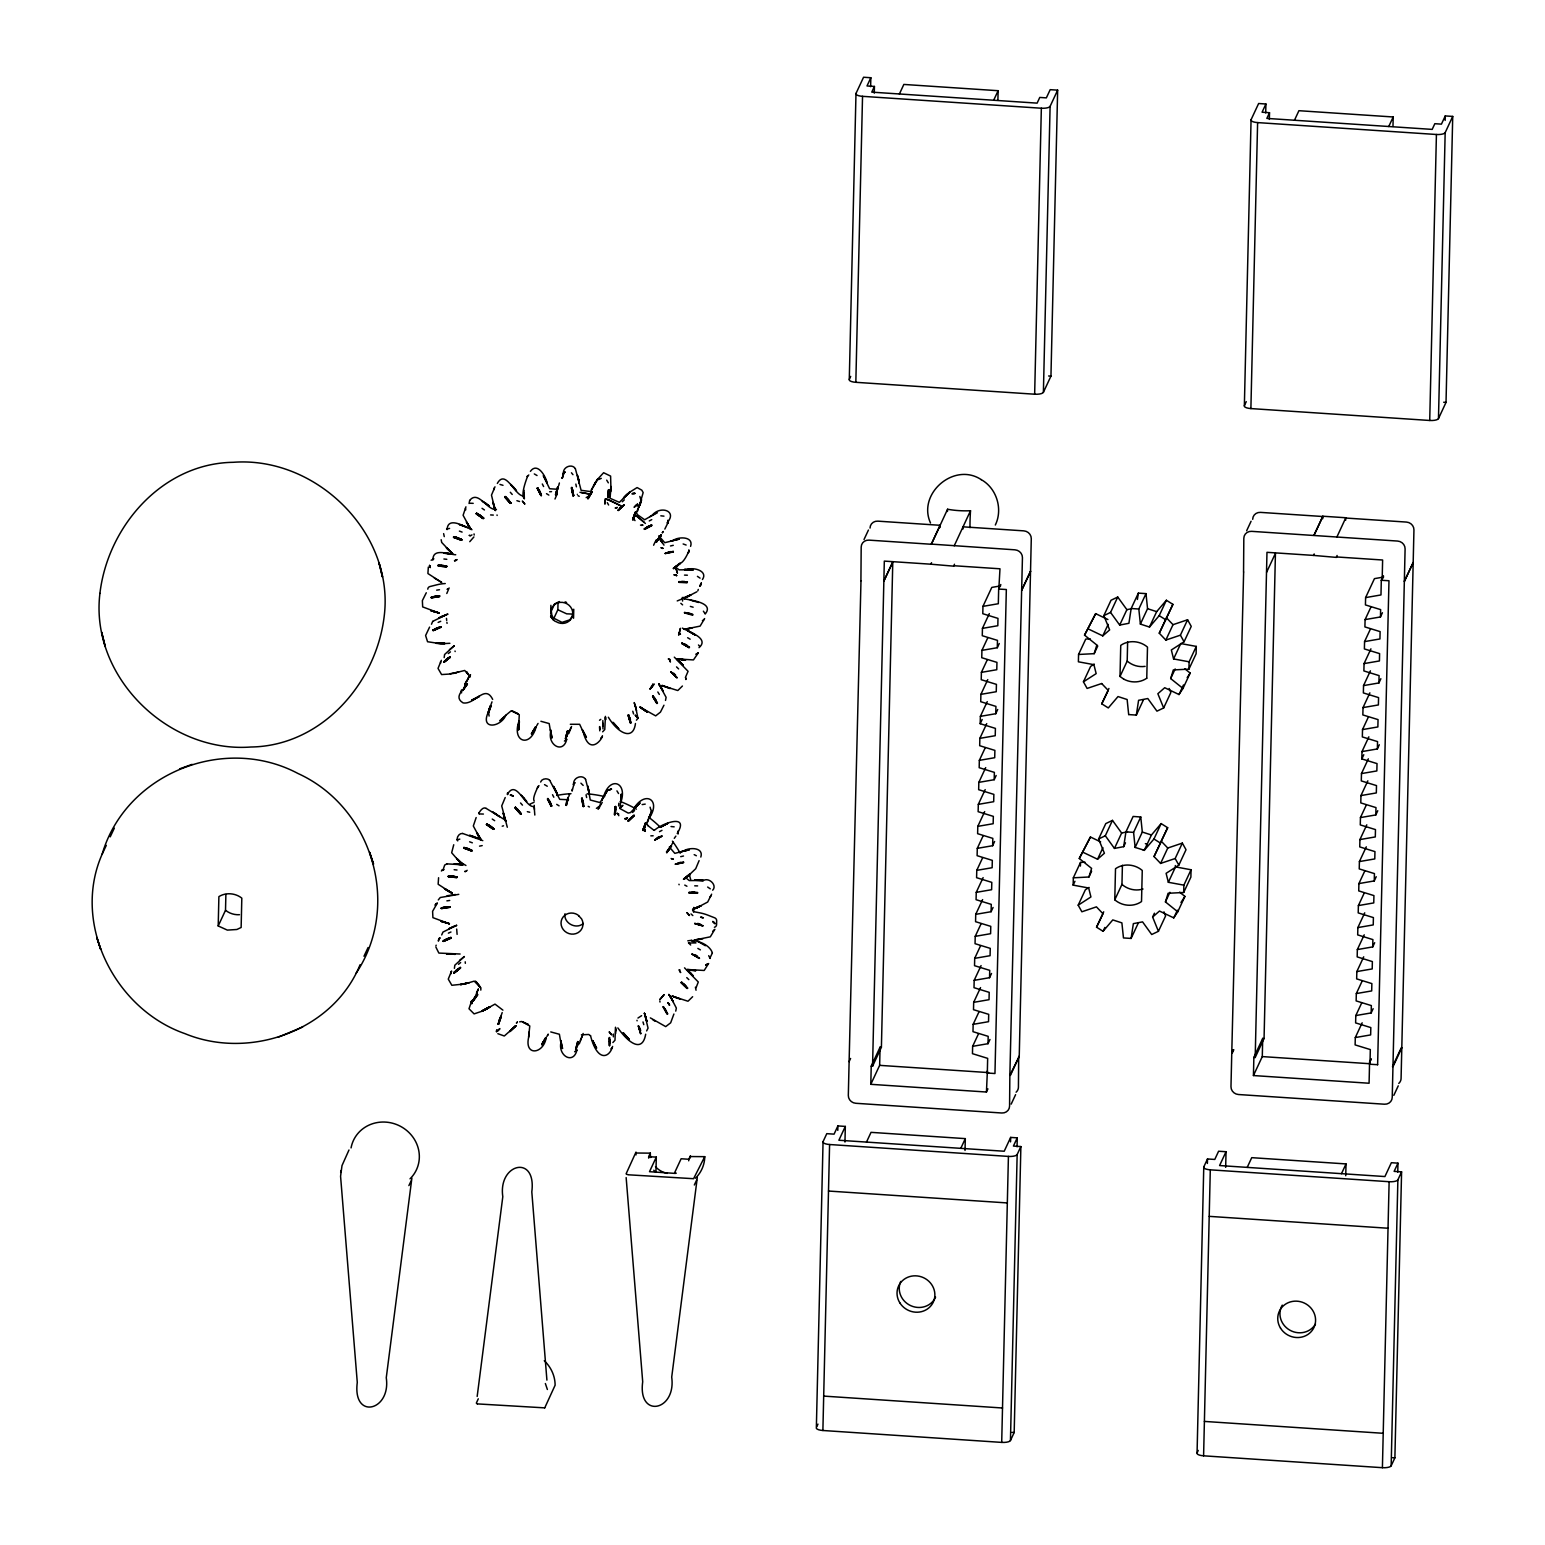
<?xml version="1.0" encoding="UTF-8"?>
<svg xmlns="http://www.w3.org/2000/svg" width="1545" height="1545" viewBox="0 0 1545 1545"><rect width="100%" height="100%" fill="white"/><g stroke="black" fill="none" stroke-linecap="round" stroke-linejoin="round"><path stroke-width="1.5" d="M518.405 726.652L519.159 721.496L518.83 729.703L519.352 721.592L518.637 729.646L518.579 723.91M615.702 809.136L614.949 814.736L615.625 806.471L615.528 811.878M607.861 789.939L603.554 796.969C609.522 775.358 628.12 782.118 620.742 802.57L621.264 794.362L620.066 808.614L628.178 813.076L630.457 812.612L639.746 803.014L633.778 808.672L637.544 804.829M602.975 728.892L602.84 720.569M613.346 1036.85L613.307 1034.069M465.933 506.818L463.094 515.277L470.8 529.394L466.397 522.152M471.399 1002.377L471.553 1001.025L471.804 1003.613L471.766 1000.561L469.004 1008.769L474.103 1013.887L482.368 1011.106L494.999 1004.115L502.917 1010.14M668.27 521.476C667.054 525.107 670.955 516.551 664.833 529.085M609.657 1045.714L609.715 1037.448M615.798 1030.843L615.74 1028.101M860.913 580.804L861.183 547.065A7.725 7.261 25 0 1 869.005 540.132L931.307 544.265L940.152 525.3L877.85 521.148A7.725 7.261 25 0 0 870.028 528.081M963.037 528.969L963.076 526.826L1023.833 530.862A7.725 7.261 25 0 1 1031.287 538.703L1019.236 1056.432L1009.851 1075.378L1009.58 1106.065A7.725 7.261 25 0 1 1001.778 1112.999L855.795 1103.284A7.725 7.261 25 0 1 848.321 1095.444L849.113 1061.627L850.6 1058.46M1018.696 1056.413L1018.425 1087.081A7.725 7.261 25 0 1 1016.108 1092.199M1243.551 572.017L1243.822 538.278A7.725 7.261 25 0 1 1251.643 531.345L1397.626 541.059A7.725 7.261 25 0 1 1405.1 548.9L1392.238 1097.278A7.725 7.261 25 0 1 1384.417 1104.211L1238.433 1094.517A7.725 7.261 25 0 1 1230.979 1086.676L1231.771 1052.86L1233.238 1049.692M1345.734 518.038L1406.471 522.075A7.725 7.261 25 0 1 1413.945 529.916L1401.083 1078.313A7.725 7.261 25 0 1 1398.766 1083.412M518.405 729.491L518.946 721.283C511.569 742.083 530.418 748.243 536.115 726.884L531.634 733.875M653.226 685.652L652.859 683.856M446.891 622.307L447.065 623.369M608.537 493.84L608.595 489.707L608.054 497.992L608.595 489.726L608.421 495.25L608.614 492.488M505.215 797.529L501.719 805.93L507.301 827.251M635.458 723.504C633.295 740.905 618.29 733.759 608.344 717.228M450.812 973.91L451.584 971.013L448.262 979.124L451.855 985.285L464.833 983.933L474.218 981.133L480.572 987.603L476.613 982.292L480.514 987.583L478.622 984.976M640.712 499.402L639.842 496.447M688.568 552.202C690.345 546.814 685.401 561.511 680.186 563.404M218.212 925.957L218.888 896.621C225.879 892.199 235.4 893.049 241.812 898.128L241.136 927.483L236.887 929.491L227.347 930.109L218.212 925.957L225.512 910.275L225.879 894.478M550.773 609.734L550.889 605.312M553.207 619.757L557.861 609.754L558.035 602.569M573.543 618.251L573.755 609.232M648.688 1158.151A20.278 19.081 25 0 1 648.668 1156.703L656.297 1157.108L655.949 1172.327A20.278 19.081 25 0 1 653.767 1170.222M695.443 1178.217A34.762 32.696 25 0 0 704.732 1157.862L704.752 1156.664L690.403 1156.548A20.278 19.081 25 0 1 690.267 1157.977M845.327 1126.421L838.877 1140.249L1004.211 1151.237L1010.662 1137.41L1017.247 1137.854L1013.423 1146.062L1020.878 1146.564L1014.177 1432.543L1010.449 1440.519A7.725 2.414 1.3 0 1 1001.701 1442.393L822.886 1430.496A7.725 2.414 1.3 0 1 816.359 1427.619L823.06 1141.639L826.787 1133.663L834.068 1134.146L837.892 1125.919L845.327 1126.421L844.96 1142.045M822.886 1430.496L829.588 1144.517A7.725 2.414 1.3 0 1 823.06 1141.639M870.839 77.733L866.996 85.96L874.431 86.443L871.766 92.14L1037.12 103.129L1039.766 97.432L1046.351 97.876L1050.194 89.668L1057.649 90.151L1050.948 376.13L1043.396 392.333A7.725 2.414 1.3 0 1 1034.648 394.207L855.833 382.31A7.725 2.414 1.3 0 1 849.286 379.433L855.988 93.453L863.558 77.25L870.839 77.733L870.627 86.674M837.796 1130.38L837.892 1125.919M855.833 382.31L862.535 96.331A7.725 2.414 1.3 0 1 855.988 93.453M860.99 580.804L849.113 1061.627M874.277 93.144L874.431 86.443M987.912 1088.858L986.444 1092.025L870.801 1084.32L871.226 1066.166L880.071 1047.182L881.403 1047.278L892.778 562.11L883.856 581.074L892.701 562.11M871.226 1066.166L872.558 1066.243L884.319 561.105L930.843 564.195L931.538 562.708M870.801 1084.32L879.646 1065.355L880.071 1047.182M930.843 564.195L953.748 566.165L954.462 564.234M931.307 544.265L947.587 509.232A33.778 10.583 1.3 0 0 970.511 510.738A33.353 4.307 -86.2 0 0 969.99 527.695M940.113 527.444L940.152 525.3M1009.851 1075.378L1022.442 557.668A7.725 7.261 25 0 0 1014.968 549.827L931.307 544.11M965.026 1150.446L965.316 1138.626L871.032 1132.35L866.494 1142.083M972.635 1046.332L972.462 1053.671L987.661 1058.364L987.313 1073.022L994.961 1073.524L1006.336 589.514L998.669 589.07L998.321 603.728L982.948 606.374L982.794 613.713L997.973 618.386L997.819 625.725L982.446 628.371L982.272 635.71L997.471 640.383L997.297 647.722L981.925 650.368L981.751 657.707L996.95 662.38L996.776 669.719L981.403 672.365L981.229 679.703L996.428 684.377L996.255 691.716L980.901 694.362L980.727 701.7L995.926 706.393L995.753 713.713L980.38 716.359L980.206 723.697L995.405 728.39L995.231 735.71L979.858 738.356L979.684 745.694L994.883 750.387L994.71 757.707L979.337 760.372L979.182 767.691L994.362 772.384L994.207 779.704L978.835 782.369L978.661 789.688L993.86 794.381L993.686 801.7L978.313 804.366L978.139 811.685L993.338 816.378L993.165 823.717L977.792 826.363L977.618 833.682L992.817 838.375L992.643 845.714L977.29 848.359L977.116 855.679L992.315 860.372L992.141 867.711L976.768 870.356L976.594 877.695L991.793 882.369L991.62 889.708L976.247 892.353L976.073 899.692L991.272 904.366L991.098 911.704L975.725 914.35L975.571 921.689L990.77 926.363L990.596 933.701L975.223 936.347L975.049 943.686L990.248 948.36L990.075 955.698L974.702 958.344L974.528 965.683L989.727 970.357L989.553 977.695L974.18 980.341L974.007 987.68L989.206 992.354L989.032 999.692L973.678 1002.338L973.504 1009.677L988.703 1014.35L988.53 1021.689L973.157 1024.335L972.983 1031.674L988.182 1036.347L988.008 1043.686L972.635 1046.332L978.545 1033.702M997.896 100.155L998.128 90.711L903.844 84.434L899.402 93.975M986.444 1092.025L987.39 1070.82M998.843 588.722L999.982 568.792L953.767 565.721M1001.701 1442.393L1008.421 1156.413A7.725 2.414 1.3 0 0 1017.151 1154.54L1020.878 1146.564M1010.546 1141.871L1010.662 1137.41M1017.054 1146.776L1017.247 1137.854M1034.648 394.207L1041.349 108.227A7.725 2.414 1.3 0 0 1050.098 106.354L1057.649 90.151M1010.449 1440.519L1017.151 1154.54M1043.396 392.333L1050.098 106.354M1138.279 923.041L1131.094 938.433L1123.466 937.931L1121.882 922.867L1112.786 919.912L1103.072 931.287L1096.544 927.193L1102.995 913.752L1096.429 906.857L1081.867 911.782L1078.198 905.196L1090.924 896.95L1088.684 888.008L1073.157 885.13L1073.331 877.811L1080.515 862.419L1084.976 862.187M1090.21 638.838L1085.749 639.07L1078.564 654.462L1078.391 661.801L1093.899 664.659L1096.158 673.62L1083.451 681.828L1087.101 688.433L1101.662 683.527M1080.418 866.069L1080.515 862.419M1114.775 899.808L1115.509 868.734C1123.485 863.056 1134.957 864.118 1142.257 870.472L1141.523 901.546C1133.547 907.243 1122.056 906.181 1114.775 899.808L1121.96 884.416L1122.404 865.277M1123.621 679.047L1120.009 676.459L1120.743 645.385C1128.719 639.707 1140.191 640.769 1147.491 647.123L1146.757 678.216M1120.009 676.459L1127.193 661.067L1127.638 641.928M1131.094 938.433L1133.354 923.64L1142.566 921.882L1151.701 934.513L1158.422 931.307L1152.628 917.054L1159.484 911.048L1173.756 917.884L1177.754 911.801L1165.451 901.932L1168.097 893.28L1183.682 892.489L1183.876 885.15L1191.041 869.758L1175.533 866.899L1175.339 865.548M1128.7 714.582L1136.328 715.084L1138.588 700.31L1147.8 698.533L1156.954 711.163L1163.655 707.958L1157.862 693.724L1164.718 687.718L1178.989 694.535L1182.987 688.452L1170.685 678.583L1173.331 669.931L1188.916 669.139L1189.109 661.801L1196.293 646.409L1180.766 643.55L1173.582 658.942L1171.342 649.981L1184.069 641.774L1191.253 626.382L1187.584 619.777L1173.003 624.682L1165.838 640.074L1159.271 633.199L1172.906 604.365L1166.378 600.252L1156.664 611.646L1149.48 627.038L1140.384 624.083L1138.819 609.039L1146.004 593.628L1138.356 593.125L1131.172 608.518L1128.912 623.292L1119.7 625.068L1110.565 612.438L1117.73 597.027L1126.884 609.676L1119.7 625.068M1191.041 869.758L1190.886 877.096L1183.702 892.489M1196.293 646.409L1196.12 653.747L1188.935 669.139M1226.035 1151.72L1219.584 1165.548L1384.919 1176.556L1391.369 1162.709L1397.955 1163.153L1394.131 1171.38L1401.585 1171.863L1394.884 1457.843L1391.157 1465.838A7.725 2.414 1.3 0 1 1382.408 1467.692L1203.594 1455.815A7.725 2.414 1.3 0 1 1197.066 1452.937L1203.767 1166.958L1207.495 1158.962L1214.776 1159.445L1218.599 1151.237L1226.035 1151.72L1225.668 1167.363M1207.379 1163.443L1207.495 1158.962M1203.594 1455.815L1210.295 1169.835A7.725 2.414 1.3 0 1 1203.767 1166.958M1265.915 103.998L1262.072 112.225L1269.507 112.708L1266.842 118.405L1294.478 120.24L1432.176 129.394L1434.841 123.697L1441.427 124.141L1445.27 115.933L1452.725 116.416L1446.023 402.395L1438.472 418.598A7.725 2.414 1.3 0 1 1429.724 420.472L1250.89 408.575A7.725 2.414 1.3 0 1 1244.362 405.698L1251.064 119.718L1258.634 103.515L1265.915 103.998L1265.703 112.939M1231.771 1052.86L1243.628 572.036M1250.89 408.575L1257.611 122.596A7.725 2.414 1.3 0 1 1251.064 119.718M1269.353 119.409L1269.507 112.708M1371.072 1058.846L1369.585 1062.014L1369.082 1083.238L1253.439 1075.552L1253.864 1057.379L1262.709 1038.414L1264.061 1038.51L1275.436 553.342L1266.591 572.307M1253.864 1057.379L1255.197 1057.475L1266.977 552.318L1313.482 555.408L1314.177 553.94M1253.439 1075.552L1262.284 1056.587L1262.709 1038.414M1313.482 555.408L1336.406 557.397L1337.101 555.466M1322.752 518.676L1322.868 516.223L1345.811 517.749L1345.676 520.202M1345.734 1175.745L1346.023 1163.926L1251.74 1157.668L1247.201 1167.402M1362.169 1022.809L1355.293 1037.564L1355.119 1044.903L1370.318 1049.576L1369.971 1064.235L1377.638 1064.698M1361.705 1002.917L1355.795 1015.567L1355.622 1022.906L1370.821 1027.58L1370.647 1034.918L1355.293 1037.564M1362.207 980.92L1356.317 993.57L1356.143 1000.909L1371.342 1005.583L1371.168 1012.921L1355.795 1015.567M1363.714 956.818L1356.838 971.573L1356.664 978.893L1371.863 983.586L1371.69 990.924L1356.317 993.57M1364.235 934.822L1357.34 949.576L1357.186 956.896L1372.366 961.589L1372.211 968.927L1356.838 971.573M1364.737 912.825L1357.862 927.579L1357.688 934.899L1372.887 939.592L1372.713 946.911L1357.34 949.576M1364.274 892.933L1358.383 905.582L1358.209 912.902L1373.408 917.595L1373.235 924.914L1357.862 927.579M1364.795 870.936L1358.905 883.585L1358.731 890.905L1373.93 895.598L1373.756 902.917L1358.383 905.582M1366.301 846.834L1359.407 861.569L1359.233 868.908L1374.432 873.601L1374.258 880.92L1358.905 883.585M1366.804 824.818L1359.928 839.572L1359.755 846.911L1374.953 851.604L1374.78 858.923L1359.407 861.569M1366.34 804.945L1360.45 817.575L1360.276 824.914L1375.475 829.588L1375.301 836.927L1359.928 839.572M1367.846 780.824L1360.952 795.578L1360.797 802.917L1375.977 807.591L1375.822 814.93L1360.45 817.575M1368.349 758.827L1361.473 773.582L1361.299 780.92L1376.498 785.594L1376.325 792.933L1360.952 795.578M1361.473 773.582L1376.846 770.936L1377.02 763.597L1361.821 758.923L1361.995 751.585L1368.87 736.83M1368.406 716.938L1362.516 729.588L1362.342 736.926L1377.541 741.6L1377.368 748.939L1361.995 751.585M1369.894 692.836L1363.018 707.591L1362.844 714.929L1378.043 719.603L1377.87 726.942L1362.516 729.588M1370.415 670.839L1363.54 685.594L1363.366 692.933L1378.565 697.606L1378.391 704.945L1363.018 707.591M1370.936 648.842L1364.061 663.597L1363.887 670.936L1379.086 675.609L1378.912 682.948L1363.54 685.594M1370.473 628.95L1364.563 641.6L1364.389 648.939L1379.588 653.612L1379.434 660.951L1364.061 663.597M1370.975 606.953L1365.085 619.603L1364.911 626.922L1380.11 631.615L1379.936 638.954L1364.563 641.6M1383.238 577.115L1374.451 578.641L1365.606 597.606L1365.432 604.925L1380.631 609.618L1380.457 616.957L1365.085 619.603M1383.451 575.725L1381.307 580.283L1380.979 594.941L1365.606 597.606M1381.481 580.244L1383.625 576.826M1382.157 579.993L1382.62 560.005L1336.406 556.934M1392.972 126.42L1393.204 116.976L1298.92 110.699L1294.478 120.24M1377.619 1064.756L1388.974 580.746L1381.307 580.283M1382.408 1467.692L1389.129 1181.713A7.725 2.414 1.3 0 0 1397.877 1179.859L1401.585 1171.863M1397.761 1172.095L1397.955 1163.153M1391.157 1465.838L1397.877 1179.859M1429.724 420.472L1436.425 134.492A7.725 2.414 1.3 0 0 1445.174 132.619L1452.725 116.416M1445.154 120.394L1445.27 115.933M1438.472 418.598L1445.174 132.619M527.231 476.652C529.993 471.264 519.603 493.415 524.161 498.591M615.47 1027.232L614.987 1040.248L612.863 1042.547M644.362 829.665L645.231 831.345L644.555 828.757M650.735 1157.514A20.278 19.081 25 0 1 650.329 1153.149L635.98 1153.014A34.762 32.696 25 0 0 636.038 1154.926M615.625 806.471L614.949 814.736M478.853 812.921C477.868 815.374 481.982 805.795 486.038 808.325M615.644 1033.508L615.798 1029.433M701.391 583.489L699.866 586.057L701.314 582.697M615.258 806.625L614.485 814.775L615.007 806.664M618.83 803.207L618.657 805.969M608.614 505.003L607.282 502.646M617.498 813.346L618.83 815.702M348.977 1150.001L342.005 1165.587L340.576 1176.286L357.281 1382.408C352.337 1420.299 391.175 1411.126 386.269 1377.734L411.878 1178.12M438.278 940.384L439.823 937.796L438.374 941.175M610.874 489.244L611.047 486.501L609.445 496.505L610.874 489.244L609.445 496.505L610.912 487.699L610.603 476.092L603.612 472.731L597.645 479.201L590.576 491.561L581.113 490.325L575.377 468.695M620.665 802.473L621.187 794.284M429.587 627.096L425.609 635.516L427.559 641.735L440.653 643.705L449.885 643.299M689.379 943.107L688.452 942.836L690.692 945.019M711.627 894.169L707.687 902.029L696.003 908.228M930.515 522.982C917.054 493.627 954.289 461.646 981.249 479.645M534.242 800.967C531.403 798.05 540.402 782.851 537.602 787.004M453.747 844.748L451.661 852.743L459.522 861.782L465.933 865.47M669.68 659.715C670.221 664.389 670.414 658.711 668.251 658.981L669.835 659.29M685.922 679.105L685.903 677.946L685.826 679.53M476.169 817.537L473.311 825.996L480.958 840.094M496.544 1031.906C497.413 1026.865 494.979 1035.401 499.923 1028.622L496.428 1031.21M663.964 705.215L660.449 712.11L655.679 715.876L640.132 707.166L647.336 711.955L642.411 708.885M529.163 1031.906L528.622 1037.139L529.78 1025.977L521.959 1021.573M488.741 713.732L489.108 716.05M650.928 810.121L650.078 807.166M656.393 539.862C655.563 545.424 658.073 534.86 653.612 545.231M340.673 1172.443L340.885 1170.55M461.53 689.881C463.654 690.403 453.709 697.336 463.094 702.898C475.01 705.022 484.918 683.663 492.681 699.402M471.476 1001.295L471.804 1003.613M477.173 1396.448L502.801 1196.68C497.896 1163.404 536.675 1154.038 531.808 1191.89L546.911 1380.129M697.316 1177.502L671.708 1377.116C676.401 1411.222 637.583 1418.87 642.701 1381.79L626.15 1177.58M441.349 660.314L438.027 668.406L441.6 674.566L450.464 673.987L464.697 670.472L470.356 676.903M450.812 972.346L450.715 973.427M519.004 721.38L518.637 729.646M637.564 503.863C636.482 509.193 639.34 500.174 634.107 507.32L637.679 504.578M656.239 540.286L656.625 542.102M688.858 551.507L688.858 549.943M637.293 505.949L637.448 504.732M697.857 590.789L698.282 589.417M602.395 735.71C602.956 738.298 589.553 756.876 583.373 732.465M612.612 1046.428C609.541 1057.668 597.548 1062.825 590.518 1035.71M537.274 788.143L539.012 785.671M712.38 952.937C709.85 944.555 696.293 939.167 687.795 940.828M1137.39 599.46L1138.356 593.125M1114.466 848.417L1121.631 833.025L1112.477 820.376L1105.312 835.768L1114.466 848.417L1123.678 846.66L1125.938 831.867L1133.122 816.455L1140.751 816.977L1142.315 832.04L1135.131 847.433L1142.933 849.827M551.295 611.105L554.52 604.056M564.987 913.771C563.442 923.215 576.362 929.897 583.353 923.427M644.439 829.066L645.25 831.326M518.946 721.187L519.274 714.756L511.743 710.874M465.335 963.327L465.219 961.801M496.505 1031.365L496.737 1030.013M438.278 899.924L440.267 897.51L458.788 894.343M566.011 738.684L568.096 730.785L565.856 738.742M577.965 1041.6L576.227 1049.403M696.042 990.229L695.404 987.236M566.011 805.273L568.019 797.259L565.933 805.177M461.24 690.576L461.588 692.894M441.155 539.707L441.715 542.449L452.55 553.921L446.408 547.934M440.576 661.646L440.595 663.211M494.979 486.81L491.484 495.134L495.172 510.507L492.816 502.473M609.445 496.505L610.912 487.699L610.063 498.301L619.371 502.337L629.51 492.314L637.1 487.563L641.812 490.171L643.164 492.585L638.838 507.571L641.503 499.769M635.246 705.35L637.95 718.29L636.424 720.202M457.108 934.377L456.683 929.066M687.119 912.651L689.456 915.509L686.907 912.747M637.873 718.116L635.149 715.065L637.95 718.29M435.941 945.888L436.173 945.173M524.721 503.805L522.345 501.063L524.798 504.037M534.821 815.045L534.145 806.471M609.387 1031.963L611.685 1034.899L609.174 1032.079M567.73 730.882L565.663 738.742M487.872 713.153C480.649 730.012 500.638 727.386 505.891 715.18L499.672 720.762M651.72 810.488L649.074 818.29C661.704 800.02 645.076 789.862 633.778 808.672M558.691 485.613L559.387 482.967M570.762 727.521L570.066 730.186M568.908 796.332L569.603 793.666M580.997 1038.24L580.283 1040.886M443.627 533.624L444.265 536.617M688.78 551.758L688.954 550.426M530.398 471.341C537.448 461.607 545.906 476.555 547.2 483.199L543.299 475.628L549.634 488.741L556.161 489.186M680.341 628.448L678.641 635.149A115.721 108.884 25 0 0 680.418 628.487M446.795 593.492L449.131 587.93M540.634 782.04C541.484 778.603 547.548 777.676 549.711 780.341M572.017 790.461L572.365 789.089M557.803 486.559L555.447 494.728L556.49 495.308C556.084 494.361 556.432 491.542 557.861 486.675L555.794 494.554L557.996 486.81L555.93 494.67L556.895 494.091M566.957 736.038L567.652 733.392M566.455 802.396L567.15 799.75M572.094 791.079L573.659 785.169M577.193 1046.757L577.888 1044.111M562.496 477.096L562.148 478.371L563.442 474.45L562.264 478.313M635.574 512.071L632.871 519.719L635.922 511.994L633.064 519.719L635.787 512.052L634.358 517.111M644.593 827.83L646.003 822.751L643.087 830.418L645.791 822.77L643.28 830.418L645.501 825.262M487.95 713.365L490.595 705.563L487.95 713.365L489.514 707.958M498.32 1024.2L500.831 1016.282L498.32 1024.2L500.889 1016.398L498.842 1021.245M635.787 512.052L633.199 519.68L635.285 514.543M554.983 499.035L557.301 493.473M494.11 488.085L493.994 489.63M646.138 822.693L643.28 830.418M1078.584 654.462L1094.169 653.67L1096.834 645.038M1073.35 877.811L1088.935 877L1091.6 868.387L1079.279 858.499L1090.442 837.004L1100.639 841.89M498.108 1023.968L499.75 1018.676M428.351 567.034L427.907 573.543L441.754 582.465L434.357 578.062M438.587 877.734L438.143 884.261L451.97 893.184L444.496 888.838M443.241 869.333L444.69 865.045L446.968 863.867M641.561 499.885L636.559 512.264L637.197 514.504L644.651 519.757L654.713 513.944M651.797 810.604L646.776 822.925L647.799 825.551M712.361 952.956L709.889 958.151M488.085 713.481L490.789 705.833M645.791 822.77L643.087 830.418M581.866 1037.294L583.141 1033.45M491.078 704.443L491.986 701.855M638.375 508.691L637.467 511.279M501.295 1015.181L502.202 1012.574M648.591 819.41L647.683 821.998M488.606 710.526L490.595 705.563M639.939 505.176L640.847 502.608M650.155 815.895L651.063 813.327M680.051 969.99L678.97 969.893L680.669 972.577L679.916 971.361M704.617 618.579L700.117 626.111L684.184 629.336L689.92 628.641M712.651 931.365L714.833 929.317L710.314 936.83L694.458 940.055L700.155 939.36M411.144 1180.882L408.884 1185.614M696.563 1180.264L694.323 1184.996M355.949 973.466C401.681 905.158 372.248 807.224 297.895 773.446C224.257 734.358 125.86 773.253 102.182 854.095C71.456 923.543 114.851 1009.233 184.956 1033.644C249.479 1060.295 333.218 1030.843 360.062 964.756M563.597 474.392C561.801 467.169 572.036 463.114 575.358 468.656M571.573 726.498L568.811 733.431L566.474 734.493M573.813 785.092C572.056 777.888 582.233 773.833 585.574 779.375M581.789 1037.197L579.394 1043.551L577.366 1045.154M480.804 990.113L480.901 988.259M464.833 683.971L464.852 686.521M667.923 523.291L667.865 520.24M678.139 833.991L678.101 830.959M995.328 525.01C1003.091 509.135 996.68 488.162 981.152 479.587M688.877 551.488L688.085 552.82M699.093 860.642L695.713 868.715L686.25 877.695M551.314 611.356L552.164 617.498C548.224 612.959 553.535 621.573 556.084 621.631A11.085 10.429 25 0 0 572.558 615.412A11.085 10.429 25 0 0 560.12 602.376A11.085 10.429 25 0 0 552.164 617.498L552.82 619.468M562.689 473.987L565.045 472.075L562.843 473.639M566.609 739.495L564.408 741.059M573.079 784.358L575.261 782.794M576.826 1050.214L574.624 1051.759M690.422 1155.718L688.78 1159.368A20.278 19.081 25 0 1 688.703 1160.816M849.286 379.433L850.696 376.401M864.022 539.514L868.444 530.032M478.293 1398.804L476.343 1403.092L477.328 1403.903M648.668 1156.606L650.329 1153.053M656.297 1157.108L649.499 1171.689L674.335 1173.35L681.133 1158.75L688.78 1159.271M954.231 545.791L970.511 510.738M704.752 1156.664L693.57 1178.7L628.718 1174.818M982.948 606.374L991.793 587.409L1000.581 585.903M998.669 589.07L1000.812 584.512M982.446 628.371L989.321 613.616M981.925 650.368L987.815 637.718M981.403 672.365L987.313 659.734M997.297 647.722L999.267 643.512M980.901 694.362L987.776 679.607M980.38 716.359L987.255 701.623M980.206 723.697L982.176 719.487M979.858 738.356L986.734 723.62M995.753 713.713L997.703 709.503M979.337 760.372L985.246 747.722M978.835 782.369L985.71 767.614M978.313 804.366L985.189 789.611M994.207 779.704L996.158 775.493M977.792 826.363L984.686 811.608M872.558 1066.243L881.403 1047.278M977.29 848.359L983.18 835.71M1096.815 645.018L1084.532 635.149L1095.675 613.655L1107.919 619.526M1084.532 635.149L1095.675 613.655M976.768 870.356L982.659 857.707M992.643 845.714L994.613 841.484M1088.51 629.066L1102.782 635.883L1109.638 629.897L1103.845 615.644L1111.029 600.252L1117.73 597.027M976.247 892.353L983.122 877.599M1094.169 653.67L1097.761 645.965M1102.782 635.883L1108.171 624.354M1083.431 681.828L1090.616 666.436L1094.246 664.099M975.725 914.35L982.62 899.596M975.223 936.347L981.114 923.698M991.098 911.704L993.068 907.475M974.702 958.344L980.592 945.694M1128.68 714.562L1127.135 699.518L1118.02 696.563L1108.306 707.938L1101.778 703.844L1108.943 688.452M974.18 980.341L981.075 965.586M1140.384 624.083L1147.549 608.691L1146.004 593.628M1244.362 405.698L1246.255 401.642M973.678 1002.338L980.554 987.583M989.553 977.695L991.523 973.485M1149.499 627.038L1159.194 615.663L1166.378 600.252M973.157 1024.335L979.047 1011.705M1159.271 633.199L1172.906 604.365M1136.328 715.084L1143.512 699.692M988.008 1043.686L989.978 1039.476M1165.857 640.074L1180.399 635.169L1187.584 619.777M1079.279 858.499L1090.442 837.004M816.822 1426.614L817.981 1424.123M1073.157 885.13L1074.953 881.287M1170.666 678.564L1175.166 668.946M1083.277 852.415L1097.549 859.232L1104.405 853.246L1098.611 838.993L1105.776 823.601L1112.477 820.376M1163.655 707.958L1170.84 692.566L1169.179 688.491M1246.66 530.727L1251.083 521.244M960.778 1148.36L965.316 1138.626M1088.935 877L1091.62 871.226M1097.549 859.232L1102.937 847.684M1078.198 905.177L1085.362 889.785L1089.013 887.429M1179.009 694.555L1183.489 684.937M1182.987 688.452L1190.152 673.06L1184.88 668.83M1010.391 1075.417L1019.236 1056.432M1123.678 846.66L1125.475 842.817M1135.131 847.433L1133.586 832.388L1140.751 816.977M1011.183 1104.115L1015.606 1094.632M1096.544 927.193L1103.709 911.801M1103.072 931.287L1104.868 927.444M1142.952 849.827L1144.246 850.387L1151.431 834.995L1161.145 823.601L1167.672 827.714L1154.038 856.548L1160.604 863.423L1175.166 858.518L1182.35 843.106L1186.019 849.711L1178.835 865.123L1166.108 873.331L1168.348 882.292L1183.876 885.15M1144.246 850.368L1153.96 838.993L1161.145 823.601M1160.604 863.423L1167.769 848.031L1182.35 843.106M1322.868 516.223L1313.965 535.342L1322.81 516.513L1260.488 512.38A7.725 7.261 25 0 0 1252.686 519.313M1168.348 882.292L1175.533 866.899M1152.628 917.035L1154.424 913.192M1165.432 901.913L1169.913 892.295M1336.889 537.023L1345.811 517.749M1158.422 931.307L1165.606 915.915L1163.945 911.84M1173.775 917.904L1177.367 910.198M1177.754 911.801L1184.918 896.409L1179.646 892.16M1380.457 616.957L1382.427 612.728M1378.912 682.948L1380.882 678.718M1361.821 758.923L1363.791 754.713M1232.35 1052.898L1233.818 1049.731M1377.368 748.939L1379.318 744.729M1255.197 1057.475L1264.061 1038.51M1375.822 814.93L1377.773 810.719M1374.258 880.92L1376.228 876.71M1372.713 946.911L1374.683 942.701M1371.168 1012.921L1373.138 1008.692M1371.303 1059.329L1369.585 1062.014M1197.066 1452.937L1198.225 1450.427M1341.485 1173.679L1346.023 1163.926M1392.489 1066.61L1401.334 1047.626M1393.03 1066.629L1401.875 1047.665M1393.822 1095.347L1398.244 1085.845M993.667 100.251L998.128 90.711M635.999 1152.087L626.092 1173.833M1388.743 126.516L1393.204 116.976M102.182 854.095L106.296 845.366M110.216 836.849L114.33 828.139M363.983 956.239L368.096 947.51M1101.778 703.825L1108.228 690.403L1101.662 683.527M1167.672 827.714L1161.222 841.156L1167.769 848.031M1154.038 856.548L1160.488 843.126M587.872 498.649L591.851 491.349L587.679 498.378M598.108 809.348L602.241 802.376M542.179 1044.613L546.196 1037.622C543.647 1054.057 524.296 1056.625 528.622 1037.352M645.675 1034.223C642.701 1051.643 630.341 1045.347 617.846 1027.908M603.554 796.969L606.103 792.257M566.764 739.147C563.462 754.037 547.934 745.501 550.58 732.272M652.029 685.362L649.962 689.224L651.7 687.216M576.98 1049.866C573.678 1064.737 558.324 1056.22 560.816 1042.972M456.374 560.333L454.539 560.758L456.934 559.58M466.242 871.264L467.15 870.298M562.689 474.006L565.045 472.094M546.196 1037.622L541.87 1044.594M588.201 496.447L586.173 497.625M598.417 807.147L596.389 808.325M464.852 683.952L470.53 674.721L468.038 678.062M666.996 522.847C677.985 510.912 660.256 505.215 652.241 515.238M478.39 988.742L475.068 997.201M677.212 833.547C690.055 812.728 661.376 823.639 654.327 830.399M591.407 489.707L592.797 487.351M538.046 723.427L536.656 725.802M547.587 1035.343L548.263 1034.146L546.872 1036.502M594.477 483.894L595.868 481.557M604.694 794.613L607.726 789.958L600.039 802.589M597.509 479.24L593.338 486.269L597.625 479.24M588.915 495.829L590.306 493.492M533.585 731.596L534.976 729.24M599.132 806.548L600.522 804.192M472.789 1001.16L477.347 994.227L472.615 1000.87L475.628 996.216M527.386 476.304L528.796 474.972M658.479 539.572L661.279 535.111L656.548 541.754L660.063 537.332M661.414 535.072L656.219 541.233M682.427 686.019L677.811 690.538L661.994 685.594L670.105 688.568M696.061 987.757L698.282 982.002L684.532 967.846M692.643 996.718L688.008 1001.237L672.249 996.216M1187.178 677.637L1190.152 673.06M1180.959 902.492L1184.918 896.409M472.615 1000.87L477.405 994.362M467.092 680.457L466.32 681.596L467.903 679.356M476.536 992.296L478.139 990.055M673.369 842.257L671.766 844.497M670.298 848.05L668.715 850.271M463.828 687.737L465.393 685.516M474.045 998.437L477.347 994.227M467.131 683.508L462.573 690.46L467.285 683.836M674.277 838.336L675.86 836.115M666.436 851.932L671.09 845.733L666.841 852.821M666.61 852.415L671.631 845.791L666.899 852.454M431.152 560.256L433.855 558.827M441.368 870.974C446.022 867.575 440.209 871.766 442.527 869.893M700.812 857.069C704.037 847.143 689.109 847.162 683.605 851.005M690.596 546.37C693.84 536.482 678.873 536.405 673.388 540.306M700.986 584.956L699.866 586.038M438.683 938.897L439.804 937.815M711.202 895.675L710.082 896.757M677.231 600.928L688.355 596.409M435.864 903.941L435.053 905.273L437.254 903.188L432.6 911.318L432.909 917.653L449.402 923.775L441.078 921.38M704.308 619.294L702.415 620.665M456.779 559.869L454.558 560.758M598.456 479.607L601.275 478.371M665.509 700.426L666.107 697.355L658.711 683.759L661.801 688.587M608.672 790.325L611.492 789.07L609.232 789.746M469.661 500.464L469.062 503.516M675.744 1011.125L676.343 1008.074L670.549 996.873M599.518 720.26L600.773 719.352M505.968 715.123L511.26 710.758M469.757 541.696L473.89 536.945M569.854 619.815L572.789 615.316L572.847 609.618M654.365 684.068L650.213 688.838L652.26 686.501M685.362 677.579L688.066 671.303L674.315 657.146M628.178 820.936L634.087 815.123L628.12 820.781M509.889 1031.481L515.818 1025.861L504.307 1036L497.838 1033.682M601.874 737.177L600.657 738.182M612.09 1047.877L610.893 1048.881M515.991 1025.899L510.043 1031.539M625.339 496.003L629.51 492.314L623.543 497.973L627.328 494.11M470.8 535.594L471.959 534.898M482.195 845.598L479.529 846.139M623.543 497.973L629.626 492.314M617.903 510.062L623.987 504.79M617.343 507.378L615.161 508.015M625.377 818.734C629.897 818.329 624.644 818.232 625.377 819.429L624.914 818.56L627.579 818.077M628.274 821.11L634.203 815.49M454.153 645.81L444.593 654.501L444.168 657.61M459.56 960.391L464.369 956.529L454.829 965.2L454.404 968.329M635.555 806.722L639.746 803.014M622.307 501.758L624.315 499.846M628.429 821.303L634.338 815.721M632.523 812.458L634.531 810.565M619.777 507.938L621.766 506.045M502.125 719.024L504.114 717.131M633.894 808.672L639.842 803.033M629.993 818.657L631.982 816.764M447.857 658.093L443.724 661.955L450.213 657.011L443.821 662.148L450.136 656.799L445.713 659.812M458.092 968.792L453.902 972.5L460.429 967.711L454.056 972.848L460.371 967.498L455.93 970.53M453.96 972.655L460.333 967.324M673.446 568.541L680.128 563.462L673.697 568.618L678.178 565.258M680.128 563.462L676.015 566.996M469.661 500.445C478.293 489.553 487.447 511.202 496.466 509.348M619.912 807.861L622.905 805.331L620.028 808.402M688.394 875.976L683.914 879.337L690.229 874.161L683.682 879.259L690.345 874.161L683.682 879.259M443.821 662.148L450.213 657.011M454.056 972.848L460.429 967.711M458.479 964.312L460.642 962.574M448.262 653.593L450.425 651.874M676.44 565.876L673.292 568.425L679.645 563.307M449.46 649.692L454.249 645.829M443.724 661.955L450.116 656.625M446.563 529.105L449.595 528.429M456.779 839.823L459.831 839.128M617.015 507.687L616.127 508.073M702.454 579.51C708.267 570.916 693.493 566.938 687.313 569.468M432.716 621.38L431.48 624.238M712.689 890.21C717.401 885.42 709.252 877.116 703.361 880.495M426.285 592.759L422.364 600.619L422.673 606.915L439.166 613.056L430.843 610.661M435.864 903.941L437.254 903.188M544.748 1407.843L555.118 1385.208A34.762 32.696 25 0 0 544.265 1360.72M627.367 818.29L626.343 818.773M631.924 493.879L635.014 493.396L632.62 493.473M642.141 804.578L645.231 804.115M646.64 1030.921L648.05 1028.14L644.497 1013.346L646.254 1018.734M554.694 603.883L559.444 601.565M569.835 619.835L562.013 622.384L550.619 616.571M641.619 1015.683L637.95 1018.039M644.342 528.931L651.662 524.856L644.304 528.757M654.636 839.843L661.897 835.748M479.259 696.409L471.824 700.136L479.105 696.293M479.394 696.486L471.94 700.291M667.614 823.466L660.178 827.367L667.537 823.446L662.477 825.957M502.222 826.189L503.535 825.803M649.962 516.648L657.397 512.766M609.213 789.765L611.492 789.089M660.178 827.367L664.929 824.644M642.508 525.281L640.518 525.088M650.831 835.845L653.149 835.787M447.992 614.157L438.683 617.961L447.335 614.099M519.68 1021.863L521.476 1021.477M432.735 621.36L446.447 614.659M685.787 597.509L696.834 591.793M644.4 529.143L651.72 525.261M649.286 520.935L651.758 519.622M659.503 831.654L661.975 830.341M642.932 525.068L641.542 525.416M1146.757 678.236C1139.978 682.948 1130.747 683.044 1123.621 679.047M493.318 515.084L490.595 514.929M646.679 527.173L649.132 525.879M656.895 837.892L659.367 836.579M482.175 1011.009L489.726 1007.205M484.976 1009.909L487.428 1008.615M435.536 628.68L440.711 626.749L433.121 630.457L440.711 626.922L433.044 630.07L438.104 627.56M443.28 940.963L450.947 937.448L443.338 941.175L450.947 937.641L443.26 940.789L448.32 938.278M682.813 598.243L690.538 595.095L683.083 598.514M700.619 905.66L693.029 908.962L700.986 905.891L693.319 909.213L698.572 907.108M700.889 905.872L693.241 909.194M690.769 595.173L682.909 598.398M1103.845 615.644L1110.546 612.419M1098.611 838.993L1105.293 835.768M302.608 1027.039L278.158 1037.236M438.143 622.423L440.731 621.302M433.121 630.457L440.75 627.154M448.378 933.141L450.966 932.002M443.338 941.175L450.966 937.854M544.728 1407.862L477.347 1403.903M433.218 630.708L440.808 627.405M470.028 503.245L473.195 503.342M686.579 596.621L690.403 594.96M441.097 616.745L443.666 615.625M433.044 630.07L440.711 626.749M433.063 630.244L440.711 626.922M480.263 813.964L483.411 814.06M445.752 939.379L450.947 937.448M456.586 925.339L442.971 932.06L441.696 934.937M705.138 614.08C714.601 602.84 691.542 600.329 684.512 598.861M696.409 654.23L698.301 652.878L696.003 654.308L698.301 652.898L693.454 659.927L677 658.942L685.594 659.947L679.916 659.483M442.507 869.912L444.072 869.545M192.121 764.369L179.606 768.869M660.816 515.818L663.964 516.146M671.032 826.536L674.18 826.845M602.647 731.828L604.771 729.53L605.389 717.228M505.872 820.434L486.076 808.344M699.035 647.664C709.928 638.201 688.606 631.847 682.369 628.081M665.103 553.342L673.35 551.275M675.319 864.061L683.566 861.975M458.633 672.075L450.271 673.697M527.347 811.666L529.761 812.245M570.317 724.277L579.645 724.296L584.647 734.976M632.6 493.473L635.014 493.396M532.813 806.529C524.45 805.466 516.011 779.375 507.552 794.149M663.172 548.321L660.797 547.722M672.905 859.136L671.109 858.499M522.577 495.829C514.369 494.535 505.447 468.811 497.335 483.43M670.491 545.964L673.272 545.327M680.708 856.664L683.489 856.027M519.545 501.507L516.899 500.696M673.388 859.02L671.94 859.02M431.171 597.336L439.572 595.887L431.171 597.336L436.771 596.003M441.406 908.286L449.769 906.799L441.406 908.286L449.769 906.799L444.188 907.147M679.047 539.186L670.742 541.059L676.131 539.668M667.826 552.222L670.569 551.604M673.33 551.7L665.122 553.573L673.35 551.971M453.303 673.485L456.065 672.847M678.043 862.94L680.804 862.303M683.547 862.4L675.358 864.273L683.566 862.67M460.507 984.397L468.927 982.794M463.539 984.184L466.3 983.547M441.387 907.861L449.769 906.799L441.387 907.861L446.988 906.722M1126.884 609.676L1130.785 608.865M1121.631 833.025L1127.502 831.789M447.046 895.772L455.447 894.497M686.366 850.368L674.837 853.361L669.333 846.969M678.989 539.166L664.756 542.701L658.807 535.806M446.891 900.87L449.711 900.445M436.656 590.151L439.495 589.726M572.307 614.06L566.648 613.828L557.861 609.754M457.996 899.847L457.996 899.847M431.19 597.567L439.533 596.312M499.962 484.435L503.013 485.304M692.392 627.811L684.126 629.221M510.178 795.134L513.249 796.003L510.989 795.057M694.342 939.939L702.859 938.8M600.02 802.589L590.267 800.001L587.757 786.096M433.971 596.428L439.572 595.887M705.814 965.026L708.537 963.597L705.814 965.046L708.518 963.616L704.192 970.472L687.235 969.487L695.713 970.376L687.235 969.739L691.484 970.357M662.863 548.398L661.723 548.301M683.141 543.956L686.134 545.037M697.529 880.167L703.303 880.476L694.709 880.225L703.323 880.495L689.302 880.573L687.004 878.757M435.902 947.143L438.857 953.072L460.101 954.018M549.614 491.754L551.546 491.638M568.56 799.769L559.734 799.344L549.73 780.36M581.384 1034.822L588.742 1034.474L590.538 1035.768M550.754 1031.925L559.387 1034.262L561.376 1045.695M678.815 581.808L687.428 581.866L678.854 581.615M689.051 892.508L697.645 892.585L689.07 892.334M455.022 954.057L446.544 953.806L455.176 954.346M556.702 804.366L559.058 805.833M455.138 954.308L446.563 953.96M684.493 569.506L693.068 569.757L684.493 569.506L690.171 569.545M694.709 880.225L700.387 880.264M686.926 886.251L684.763 885.092M689.109 943.01L695.965 942.913L692.43 941.291A2.433 2.298 25 0 1 691.272 940.21M675.3 575.146L676.71 575.512L673.871 574.721L676.691 575.532M694.188 854.636L696.37 855.756M444.805 643.338L436.347 643.357M446.988 863.867L462.65 864.794M694.729 885.826L697.606 885.903M678.815 582.04L687.332 582.291M689.031 892.759L697.548 893.01M684.512 575.107L687.39 575.203M548.842 495.115L546.486 493.666M438.143 565.721L446.717 566.378M451.333 875.996L456.992 876.903L448.378 876.44L456.934 877.077L448.436 876.015L454.191 876.305M681.731 581.384L684.609 581.48M691.967 892.102L694.825 892.18M446.775 566.185L438.201 565.296L446.775 566.185L441.117 565.296M438.201 565.296L443.975 565.586M681.248 659.638L685.516 659.831L677 658.942M862.535 96.331L1041.349 108.227M1257.611 122.596L1436.425 134.492M1048.611 375.976L1050.948 376.13M1443.687 402.241L1446.023 402.395M1131.172 608.518L1138.8 609.02M1125.938 831.867L1133.566 832.369M1262.284 1056.587L1369.044 1063.675M879.646 1065.355L988.626 1072.597M829.588 1144.517L1008.421 1156.413M1210.295 1169.835L1389.129 1181.713M828.506 1191.041L1007.321 1202.937M1209.214 1216.359L1388.028 1228.236M823.697 1396.101L1002.512 1407.997M1204.405 1421.419L1383.219 1433.296M1011.84 1432.389L1014.177 1432.543M1392.547 1457.688L1394.884 1457.843M693.106 569.796L679.105 569.854L676.787 568.039M443.898 559L446.795 559.309M454.133 869.719L457.011 870.009M534.3 473.929L537.042 475.532M544.516 784.628L547.278 786.231M446.679 553.361L449.537 553.651M456.895 864.061L459.773 864.37M462.863 864.582L456.721 858.595L462.863 864.582L456.721 858.595L462.785 864.64L454.075 863.906L462.67 864.814L456.586 858.614M448.436 876.015L456.992 876.903M448.378 876.44L456.934 877.077M550.619 616.397L552.743 616.687M581.229 492.546L588.993 493.975M690.132 970.202L695.81 970.666L687.255 969.777M462.573 833.45C459.213 832.909 455.756 838.027 457.706 840.905M510.989 795.076L513.23 796.023M697.413 576.343L700.059 578.139M676.382 575.532L674.914 574.837M1173.601 658.942L1189.109 661.801M565.103 601.835L566.59 602.453M540.904 721.283L549.17 723.562L551.159 734.995M455.717 554.752C448.61 554.539 432.542 547.413 432.967 559.966M707.649 887.042L710.275 888.838M684.512 612.612L692.952 614.562L684.57 612.38M694.748 923.311L703.014 925.687M597.876 807.378L599.499 807.726M628.004 1174.702L626.594 1174.258M690.306 600.097L698.591 602.473M682.6 604.867L680.843 603.322M692.817 915.567L691.021 913.945M693.068 600.754L694.477 601.082M690.345 606.413L693.145 607.204M462.612 833.45L482.793 840.634M684.454 612.882L692.681 615.219M579.221 496.293L577.946 495.655M589.437 806.992L588.182 806.355M463.848 847.568L471.862 850.754L463.77 847.799L472.036 850.349L466.725 848.07M687.506 612.67L690.287 613.481M433.604 611.608L436.385 612.399M697.722 923.389L700.503 924.18M457.783 538.046L461.743 539.823L453.612 536.849L461.82 539.649L456.509 537.37M461.82 539.649L453.689 536.675L457.841 537.892M1147.549 608.691L1156.664 611.646M1142.315 832.04L1151.431 834.995M676.227 997.973L677.598 998.418M453.689 536.675L459.232 538.355M463.906 847.375L469.448 849.074M459.386 531.094L462.109 532.098M453.612 536.849L461.743 539.823M469.603 841.813L472.345 842.817M463.77 847.799L471.862 850.754M670.144 688.317L662.11 685.362M580.92 783.18L583.18 785.401M462.071 525.435L464.794 526.42M654.056 830.36L647.818 825.571M1145.366 843.647L1147.375 844.439M616.783 813.249L618.772 814.08M714.968 923.871L712.882 921.496L714.698 923.118M571.457 472.789L572.963 474.682M471.978 529.703C465.199 527.057 447.741 515.663 447.104 529.587M712.882 921.496L714.678 923.118M692.083 953.883L699.537 958.209M681.963 642.971L689.553 647.123M687.699 630.688L695.192 635.014L687.699 630.688L692.778 633.469M697.915 941.407L705.389 945.733M680.051 634.049L679.24 632.929L680.476 634.319M703.381 611.183L704.752 613.172M452.086 892.933L444.67 888.645M687.641 637.718L690.151 639.186M697.857 948.418L700.387 949.885M481.461 516.184L476.536 513.21L483.43 518.444L476.323 513.597L483.682 518.077L479.085 514.562M489.301 825.281L493.898 828.796L486.656 824.084L493.647 829.144L486.752 823.91L491.696 826.903M684.705 643.956L687.197 645.404M694.922 954.655L697.432 956.123M446.911 890.384L449.402 891.832M644.806 710.507L640.132 707.166L647.336 711.955L640.345 707.011M655.041 1021.226L652.647 1019.584M1159.194 615.663L1165.722 619.757M1153.96 838.993L1160.488 843.106M691.542 632.678L695.173 635.014M482.04 508.324L484.454 509.966M492.256 819.043L494.67 820.685M486.54 824.296L493.647 829.144M476.323 513.597L483.43 518.444M616.938 790.866L618.541 793.531M606.702 480.147L608.324 482.832M476.536 513.21L483.682 518.077M494.863 813.346L497.258 814.968M486.752 823.91L493.898 828.796M650.348 1017.885L665.702 1026.614L670.665 1022.809L673.91 1014.022M684.493 598.861L683.238 597.374M636.134 515.74L645.404 523.465M698.475 644.98L699.537 646.196M708.691 955.679L710.121 958.46M643.415 828.274L644.825 829.375M225.512 910.275L225.802 910.507A19.312 18.173 25 0 0 239.494 914.698M680.186 634.145L679.24 632.929M671.032 671.689L677.154 677.656M687.679 988.047L681.5 982.041L687.544 988.201M634.222 519.468L635.014 520.626M676.903 659.213L683.102 665.238L676.903 659.213L681.152 663.172M462.785 864.64L456.721 858.595M669.622 660.294L670.453 661.859M679.105 661.163L683.044 665.219M689.321 971.863L691.387 973.871M462.979 864.466L456.876 858.518M676.536 666.899L678.622 668.927M686.772 977.618L688.838 979.627M681.248 982.388L687.39 988.356M507.301 498.436L510.874 502.955L505.08 496.679L510.565 503.264L505.196 496.524L509.193 500.58M673.543 673.099L675.59 675.107M446.505 547.896L452.743 553.747L446.659 547.818M683.759 983.798L685.826 985.807M515.296 807.398L520.8 813.964L515.296 807.398L521.09 813.674L517.517 809.155M521.09 813.674L515.412 807.243L519.41 811.299M618.734 728.68L612.921 722.288L618.657 728.738M623.465 1032.929L629.085 1039.283L623.156 1033.006L626.807 1037.352M1166.456 617.807L1173.003 624.682M625.86 1036.367L628.834 1039.437L623.311 1033.006M515.412 807.243L520.8 813.964M510.313 492.276L512.225 494.439M520.549 802.975L522.461 805.138M504.925 496.872L510.565 503.264M505.196 496.524L510.874 502.955M505.08 496.679L510.738 503.091M430.36 567.614L429.549 565.412L429.916 566.938M670.221 661.646L669.738 660.835M657.475 703.129L653.052 695.868L657.34 703.265M667.556 1013.964L663.288 1006.587L667.691 1013.848M659.387 538.703L662.341 542.816M481.016 840.113L476.613 832.852M672.036 999.306L668.869 994.459L673.33 1001.739M671.303 997.993L668.927 994.478L673.272 1001.701M660.333 686.173L661.106 687.332M657.822 691.986L659.309 694.42M668.058 1002.686L669.545 1005.119M652.762 696.177L657.146 703.4M662.979 1006.876L667.131 1014.235M540.518 492.623L537.583 487.892L541.213 495.539L537.409 488.046L541.407 495.424L539.244 490.093M654.771 698.108L656.239 700.522M549.46 800.793L551.777 806.007L547.818 798.591L551.198 806.374L547.413 798.919L551.623 806.123M664.987 1008.808L666.455 1011.241M477.868 835.266L479.336 837.68M537.718 487.756L541.407 495.424M547.934 798.456L550.735 803.323M592.874 1040.712L596.64 1048.167L592.488 1040.654M593.589 1043.165L596.312 1048.205M1180.399 635.169L1184.069 641.754M1175.166 858.518L1178.835 865.103M594.207 1044.478L594.864 1045.695M542.314 483.991L543.608 486.54M552.531 794.709L553.825 797.239M537.409 488.046L541.213 495.539M582.253 729.955L586.424 737.448L582.639 729.993M557.417 793.898L553.535 786.328L557.339 793.86M547.625 798.746L551.43 806.258M545.366 1383.528L547.374 1389.496M592.681 1040.712L594.323 1044.555M465.76 509.831L465.451 508.286M630.978 722.77L628.622 714.736L630.843 722.867M638.51 1025.687L640.847 1033.663M503.458 813.327L505.775 821.264L503.11 813.249M429.896 566.957L429.568 565.393M505.466 821.264L503.264 813.307M645.462 1016.05L646.853 1021.38L644.419 1013.288L646.853 1021.38M479.278 814.234L479.008 812.96M585.594 779.395L589.398 794.169L587.699 786.038M642.99 1021.94L643.782 1024.644M677.444 573.195L675.86 568.212A115.721 108.884 25 0 1 677.405 572.789M632.774 711.241L633.566 713.944M628.294 714.987L630.63 722.963M636.559 710.603L634.203 702.589L636.019 708.035M629.665 717.286L630.457 719.951M493.029 502.589L495.559 510.545L493.241 502.608M639.9 1027.985L640.673 1030.669M503.651 815.818L504.442 818.502M581.538 798.533L583.218 806.587L582.117 798.205L583.527 803.516M583.682 806.451L582.117 798.205M550.619 729.781L551.913 737.757M572.731 490.093L573.601 495.655L571.901 487.486L573.311 492.816M551.971 737.815L550.406 729.742M571.901 487.486L573.601 495.655M581.982 798.321L583.469 806.529L581.77 798.417M679.105 884.764L678.95 884.242M575.841 484.068L576.42 486.81M586.057 794.787L586.636 797.529M573.002 495.887L571.322 487.814M637.1 1020.839L636.965 1020.318M578.293 478.158L578.873 480.881M588.51 788.858L589.089 791.581M560.835 1040.48L562.534 1048.553L560.642 1040.442M582.948 800.793L583.836 806.355M474.025 533.913L474.199 535.034M455.002 651.024L455.157 651.546M659.85 1000.909L660.005 1002.048M497.007 514.948L497.142 515.47M446.466 618.367L446.698 620.472M682.291 597.432L682.6 601.063M524.373 498.726L524.025 490.344M599.73 726.556L599.962 729.317M599.499 726.729L599.788 730.843M534.164 805.273L534.454 809.387M605.389 716.359L605.582 719.796L605.524 717.382M610.178 1040.017L610.236 1042.778M603.091 723.35L603.129 726.131M523.871 493.01L523.929 495.752M445.25 583.547A44.168 41.56 25 0 0 436.81 584.821L429.954 586.54A3.109 2.916 25 0 0 427.791 589.205M579.954 492.314A115.721 108.884 25 0 1 589.997 494.188M634.531 514.466A115.721 108.884 25 0 1 644.072 522.171M659.29 538.548A115.721 108.884 25 0 1 663.983 545.134M529.742 804.269A111.993 105.369 25 0 1 534.029 802.318M556.721 795.424A111.993 105.369 25 0 1 570.993 793.666M587.1 793.821A111.993 105.369 25 0 1 604.694 796.602M620.202 801.43A111.993 105.369 25 0 1 636.366 809.136M648.591 817.17A111.993 105.369 25 0 1 659.696 826.614M672.423 841.156A111.993 105.369 25 0 1 680.206 853.246M689.418 875.088A111.993 105.369 25 0 1 690.673 879.626M693.802 907.398A111.993 105.369 25 0 1 693.589 912.033M692.566 909.657A2.433 2.298 25 0 0 694.613 911.859L699.518 912.786A44.11 41.503 25 0 1 707.88 915.161L714.62 917.788A3.109 2.916 25 0 1 716.668 920.723L716.571 924.605A3.109 2.916 25 0 1 714.408 927.251M351.063 1147.916A34.762 32.696 25 0 1 400.309 1126.228A34.762 32.696 25 0 1 410.024 1178.835M676.285 1173.157A20.278 19.081 25 0 1 674.837 1173.466M667.285 1173.389A20.278 19.081 25 0 1 655.486 1166.726M1315.49 1324.046A19.119 17.999 25 0 1 1289.805 1330.148A19.119 17.999 25 0 1 1282.253 1305.139M935.594 1297.124A19.119 17.999 25 0 1 910.797 1305.699A19.119 17.999 25 0 1 900.735 1281.423M1143.01 889.012A21.244 19.988 25 0 1 1121.96 884.416M1145.096 666.378A21.244 19.988 25 0 1 1127.193 661.067M947.452 511.492A33.353 4.307 -86.2 0 1 947.587 509.232M609.406 1041.697L609.406 1045.753L609.271 1037.603L609.406 1041.697M605.428 498.765L604.945 503.882L605.428 498.765M437.351 882.234L437.351 882.234M99.923 593.377C89.726 676.652 168.289 753.284 250.889 747.007C321.553 746.061 376.362 683.199 384.241 615.934C394.438 532.658 315.895 456.026 233.276 462.303C162.611 463.249 107.802 526.111 99.923 593.377M507.648 792.797L507.494 794.593L507.668 792.797M634.184 518.502L632.735 517.807L634.184 518.502M557.069 490.846L556.123 494.748L558.189 486.945L557.069 490.846M567.285 801.565L566.339 805.466L568.405 797.664L567.285 801.565M567.498 730.901L565.431 738.703L567.498 730.901M577.714 1041.6L575.648 1049.422L577.714 1041.6M489.553 709.773L488.278 713.597L490.982 705.988L489.553 709.773M645.559 822.77L642.855 830.38L645.559 822.77M633.952 515.895L632.639 519.661L635.323 512.071L633.952 515.895M501.198 1016.707L498.514 1024.296L501.198 1016.707M1030.534 571.264L1021.689 590.248L1030.612 571.283M1413.173 562.496L1404.328 581.461L1413.25 562.496M590.035 495.308L588.066 498.784L592.179 491.851L590.035 495.308M535.555 726.865L531.441 733.798L535.555 726.865M545.771 1037.583L541.658 1044.517L545.771 1037.583M602.299 799.228L601.623 800.426L603.033 798.05L602.299 799.228M661.086 535.091L656.374 541.716L661.086 535.091M465.006 687.313L462.747 690.615L467.44 684.049L465.006 687.313M663.133 531.557L662.361 532.697L663.133 531.557M477.656 994.748L472.982 1001.334L477.656 994.748M658.498 538.336L656.181 541.619L660.874 535.034L658.498 538.336M664.08 994.671L659.947 999.422L664.08 994.671M515.624 1025.764L509.734 1031.365L515.624 1025.764M621.09 507.764L618.212 510.603L624.103 505.003L621.09 507.764M517.382 1022.095L516.378 1023.08L517.363 1022.114M689.862 874.006L683.527 879.124L689.862 874.006M447.084 659.754L443.975 662.341L450.329 657.243L447.084 659.754M460.545 967.942L454.191 973.06L460.545 967.942M489.475 1007.128L482.272 1011.087L489.611 1007.185M489.321 1006.992L482.04 1010.855L489.321 1006.992M648.108 527.386L644.516 529.375L651.797 525.512L648.108 527.386M658.324 838.105L654.732 840.074L662.013 836.212L658.324 838.105M577.309 494.323L577.309 494.342M587.525 805.042L587.525 805.042M452.685 926.826L448.996 928.68L456.663 925.358L452.685 926.826M451.024 938.124L443.434 941.407L451.024 938.124M448.224 588.954L447.297 589.224L448.224 588.954M468.753 982.678L460.622 984.667L468.85 982.774M685.053 850.619L681.036 851.778L689.263 849.904L684.995 850.638M435.362 597.162L431.229 597.838L439.533 596.582L435.362 597.162M449.749 907.301L441.445 908.557L449.749 907.301M465.76 871.457L464.775 871.477L465.76 871.457M444.902 643.608L436.327 643.261L444.863 643.512M683.044 582.368L678.815 582.31L687.293 582.562L683.044 582.368M693.261 893.087L689.031 893.029L697.51 893.261L693.261 893.087M448.166 553.438L443.898 553.226L452.434 554.114L448.166 553.438M442.372 566.378L438.143 565.991L446.602 566.88L442.372 566.378M456.818 877.579L448.359 876.71L456.818 877.579M470.279 535.652L469.313 535.42L470.279 535.652M439.147 612.94L430.881 610.584L439.147 613.037M449.363 923.659L441.097 921.284L449.363 923.659M701.99 917.479L700.58 917.112L703.381 917.904L701.99 917.479M698.803 924.702L694.69 923.582L702.917 925.938L698.803 924.702M457.706 538.259L453.554 537.081L461.627 540.035L457.706 538.259M463.461 525.86L459.348 524.585L467.459 527.54L463.461 525.86M473.697 836.579L469.545 835.266L477.695 838.259L473.697 836.579M680.36 999.016L672.326 996.081L680.36 999.016M457.513 538.761L453.477 537.351L461.511 540.286L457.513 538.761M471.727 851.005L463.693 848.05L471.727 851.005M609.56 500.348L605.698 498.977A115.721 108.884 25 0 1 620.646 505.736L609.56 500.348M518.154 713.867L512.09 711.028L518.154 713.848M528.371 1024.586L522.326 1021.747L528.39 1024.567M685.748 645.057L681.866 643.183L689.321 647.49L685.748 645.057M452.028 893.068L444.574 888.761L452.028 893.068M475.512 981.365L476.304 981.925L475.512 981.365M685.497 645.52L681.751 643.435L689.167 647.722L685.497 645.52M695.713 956.239L691.967 954.134L699.383 958.421L695.713 956.239M480.167 515.566L476.439 513.384L483.566 518.232L480.167 515.566M496.08 814.08L492.372 811.82L499.556 816.687L496.08 814.08M485.864 503.361L482.175 501.101L489.321 505.968L485.864 503.361M647.278 712.033L640.151 707.166L647.297 712.033M479.761 516.204L476.188 513.828L483.257 518.656L479.761 516.204M493.492 829.356L486.424 824.547L493.492 829.356M690.364 972.79L687.119 969.932L693.319 975.938L690.383 972.829M673.968 674.837L670.878 671.901L676.961 677.849L673.968 674.837M684.184 985.555L681.094 982.62L687.177 988.549L684.184 985.555M579.124 916.204L577.714 914.833A11.085 10.429 25 0 0 561.241 921.032A11.085 10.429 25 0 0 573.678 934.088A11.085 10.429 25 0 0 581.635 918.947L579.124 916.204M513.828 487.486L510.796 484.415L516.513 490.846L513.828 487.486M524.045 798.205L521.013 795.115L526.748 801.565L524.045 798.205M507.61 500.213L504.752 497.065L510.371 503.419L507.61 500.213M520.588 814.138L514.968 807.784L520.588 814.138M468.309 674.219L466.378 671.573L468.328 674.277M470.897 529.375L466.532 522.152L471.07 529.298M661.067 687.274L658.653 683.74L663.114 691.04L661.067 687.274M481.287 840.016L476.922 832.832L481.287 840.016M654.79 699.924L652.55 696.351L656.915 703.535L654.79 699.924M668.811 1003.883L668.058 1002.666L669.545 1005.138L668.811 1003.883M539.147 491.909L537.197 488.201L540.982 495.655L539.147 491.909M666.397 698.147L666.397 698.147M372.731 861.704L369.603 852.28L373.542 864.196L372.731 861.704M100.676 949.325L96.756 937.409L100.676 949.325M629.298 719.082L628.062 715.103L630.379 723.041L629.298 719.082M639.514 1029.781L638.278 1025.822L640.615 1033.74L639.514 1029.781M572.712 491.677L571.553 487.718L573.253 495.81L571.747 487.602L573.253 495.81L571.747 487.602L573.465 495.733L572.712 491.677M578.583 479.394L577.463 475.339L579.259 483.546L578.583 479.394M380.224 567.44L378.988 562.843L382.484 577.038L380.224 567.44M105.195 646.467L101.68 632.272L105.195 646.467M1280.496 1328.082A19.119 17.999 25 0 0 1313.269 1328.797A19.119 17.999 25 0 0 1296.197 1301.141A19.119 17.999 25 0 0 1280.496 1328.082M899.789 1302.763A19.119 17.999 25 0 0 932.562 1303.478A19.119 17.999 25 0 0 915.49 1275.822A19.119 17.999 25 0 0 899.789 1302.763"/></g></svg>
